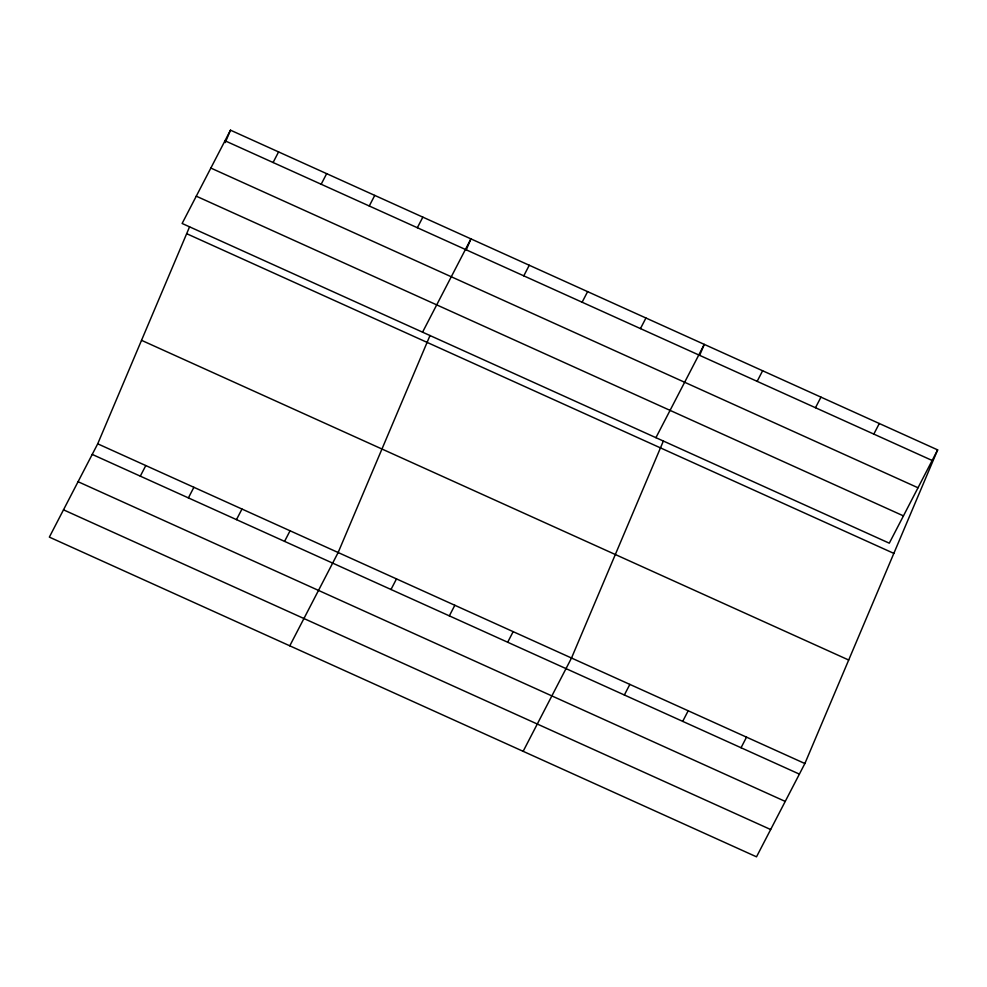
<?xml version="1.0" encoding="UTF-8"?>
<svg xmlns="http://www.w3.org/2000/svg" width="987" height="987" viewBox="0 0 987 987"><rect width="100%" height="100%" fill="white"/><g stroke="black" fill="none" stroke-linecap="round" stroke-linejoin="round"><path stroke-width="1.48" d="M937.65 449.887L889.287 543.183L182.126 223.469L230.489 130.173L937.65 449.887L804.874 763.531L756.511 856.827L49.35 537.113L97.713 443.817L189.59 226.776M225.233 142.597L230.489 130.173M430.024 335.481L338.146 552.523L289.783 645.819M466.246 249.921L470.922 238.879L422.559 332.175M663.387 440.979L571.51 658.021L523.147 751.317M699.61 355.419L704.286 344.377L655.923 437.673M273.091 162.51L278.581 151.912M140.302 476.153L145.792 465.568M321.17 184.248L326.66 173.663M188.394 497.892L193.884 487.307M369.261 205.987L374.752 195.401M236.473 519.631L241.975 509.045M417.341 227.726L422.843 217.14M284.564 541.382L290.055 530.784M523.776 275.842L529.266 265.256M390.988 589.498L396.49 578.9M582.12 302.219L587.61 291.634M449.332 615.863L454.822 605.278M640.452 328.597L645.942 317.999M507.676 642.241L513.166 631.655M757.14 381.352L762.63 370.754M624.352 694.996L629.854 684.398M815.472 407.73L820.974 397.132M682.696 721.374L688.186 710.776M873.816 434.095L879.306 423.509M741.04 747.751L746.53 737.153M224.999 140.771L932.16 460.473M210.848 168.061L918.009 487.763M196.277 196.179L903.438 515.88M186.666 233.685L893.827 553.386M141.523 340.318L848.684 660.019M97.713 443.817L804.874 763.531M92.223 454.415L799.384 774.116M78.072 481.705L785.233 801.419M63.501 509.823L770.662 829.536"/></g></svg>
